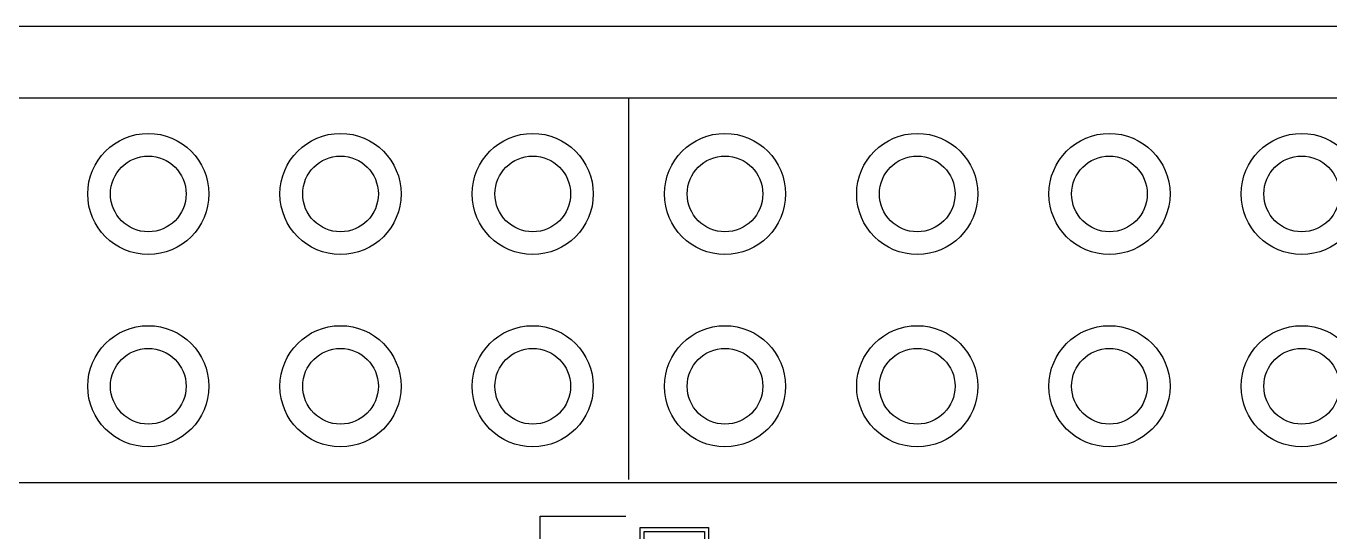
# Model space of a CAD drawing. Header units: inches. Extents: x -5 to 125, y -8 to 83.
# Drawn here: x 11.84 to 29.06, y 68.32 to 75 of the extents above; entities that cross this region are included whole.
import ezdxf

# ---------------------------------------------------------------- set-up
doc = ezdxf.new("R2010")
doc.units = ezdxf.units.IN
for name, color, linetype in [('Bottom Solder', 6, 'Continuous'), ('Keep-Out Layer', 6, 'Continuous'), ('Top Overlay', 2, 'Continuous'), ('Top Paste', 8, 'Continuous'), ('Top Solder', 216, 'Continuous')]:
    doc.layers.add(name, color=color, linetype=linetype)

# ---------------------------------------------------------------- blocks, each defined once
blk = doc.blocks.new('HEADER2_20_2_54_SPZ_64')
at = {"layer": 'Bottom Solder'}
for centre, radius in [((-19.05, 1.27), 0.8), ((-16.51, 1.27), 0.8), ((-13.97, 1.27), 0.8), ((-11.43, 1.27), 0.8), ((-8.89, 1.27), 0.8), ((-6.35, 1.27), 0.8), ((-3.81, 1.27), 0.8), ((-19.05, 1.27), 0.5), ((-16.51, 1.27), 0.5), ((-13.97, 1.27), 0.5), ((-11.43, 1.27), 0.5), ((-8.89, 1.27), 0.5), ((-6.35, 1.27), 0.5), ((-3.81, 1.27), 0.5), ((-19.05, -1.27), 0.8), ((-16.51, -1.27), 0.8), ((-13.97, -1.27), 0.8), ((-11.43, -1.27), 0.8), ((-8.89, -1.27), 0.8), ((-6.35, -1.27), 0.8), ((-3.81, -1.27), 0.8), ((-19.05, -1.27), 0.5), ((-16.51, -1.27), 0.5), ((-13.97, -1.27), 0.5), ((-11.43, -1.27), 0.5), ((-8.89, -1.27), 0.5), ((-6.35, -1.27), 0.5), ((-3.81, -1.27), 0.5)]:
    blk.add_circle(centre, radius, dxfattribs=at)
at = {"layer": 'Top Overlay'}
for p, q in [((-25.4, 2.54), (25.4, 2.54)), ((-12.7, -2.502), (-12.7, 2.54)), ((-25.4, -2.54), (25.4, -2.54))]:
    blk.add_line(p, q, dxfattribs=at)
at = {"layer": 'Top Solder'}
for centre, radius in [((-19.05, 1.27), 0.8), ((-16.51, 1.27), 0.8), ((-13.97, 1.27), 0.8), ((-11.43, 1.27), 0.8), ((-8.89, 1.27), 0.8), ((-6.35, 1.27), 0.8), ((-3.81, 1.27), 0.8), ((-19.05, 1.27), 0.5), ((-16.51, 1.27), 0.5), ((-13.97, 1.27), 0.5), ((-11.43, 1.27), 0.5), ((-8.89, 1.27), 0.5), ((-6.35, 1.27), 0.5), ((-3.81, 1.27), 0.5), ((-19.05, -1.27), 0.8), ((-16.51, -1.27), 0.8), ((-13.97, -1.27), 0.8), ((-11.43, -1.27), 0.8), ((-8.89, -1.27), 0.8), ((-6.35, -1.27), 0.8), ((-3.81, -1.27), 0.8), ((-19.05, -1.27), 0.5), ((-16.51, -1.27), 0.5), ((-13.97, -1.27), 0.5), ((-11.43, -1.27), 0.5), ((-8.89, -1.27), 0.5), ((-6.35, -1.27), 0.5), ((-3.81, -1.27), 0.5)]:
    blk.add_circle(centre, radius, dxfattribs=at)
blk = doc.blocks.new('SOT323_260')
at = {"layer": 'Top Overlay'}
for p, q in [((0.127, 0.686), (-0.14, 0.686)), ((-1.1, 0), (-1.1, 0.457)), ((1.1, 0), (1.1, 0.457)), ((-1.1, -0.675), (-1.1, 0)), ((1.1, -0.675), (1.1, 0)), ((-0.544, -0.675), (-1.1, -0.675)), ((1.1, -0.675), (0.557, -0.675))]:
    blk.add_line(p, q, dxfattribs=at)
at = {"layer": 'Top Paste'}
for p, q in [((-0.9, 0.7), (-0.9, 1.5)), ((-0.9, 1.5), (-0.4, 1.5)), ((-0.4, 1.5), (-0.4, 0.7)), ((0.4, 0.7), (0.4, 1.5)), ((0.4, 1.5), (0.9, 1.5)), ((0.9, 1.5), (0.9, 0.7)), ((-0.4, 0.7), (-0.9, 0.7)), ((0.9, 0.7), (0.4, 0.7)), ((-0.25, -1.5), (-0.25, -0.7)), ((-0.25, -0.7), (0.25, -0.7)), ((0.25, -0.7), (0.25, -1.5)), ((0.25, -1.5), (-0.25, -1.5))]:
    blk.add_line(p, q, dxfattribs=at)
at = {"layer": 'Top Solder'}
for p, q in [((-0.95, 0.65), (-0.95, 1.55)), ((-0.95, 1.55), (-0.35, 1.55)), ((-0.35, 1.55), (-0.35, 0.65)), ((0.35, 0.65), (0.35, 1.55)), ((0.35, 1.55), (0.95, 1.55)), ((0.95, 1.55), (0.95, 0.65)), ((-0.35, 0.65), (-0.95, 0.65)), ((0.95, 0.65), (0.35, 0.65)), ((-0.3, -1.55), (-0.3, -0.65)), ((-0.3, -0.65), (0.3, -0.65)), ((0.3, -0.65), (0.3, -1.55)), ((0.3, -1.55), (-0.3, -1.55))]:
    blk.add_line(p, q, dxfattribs=at)

msp = doc.modelspace()

# ---------------------------------------------------------------- linework, layer by layer
at = {"layer": 'Keep-Out Layer'}
msp.add_line((3, 75), (117, 75), dxfattribs=at)

# ---------------------------------------------------------------- block references
msp.add_blockref('HEADER2_20_2_54_SPZ_64', (32.5, 71.513))
at = {"rotation": 270}
msp.add_blockref('SOT323_260', (19.301, 67.426), dxfattribs=at)

doc.saveas('drawing.dxf')
